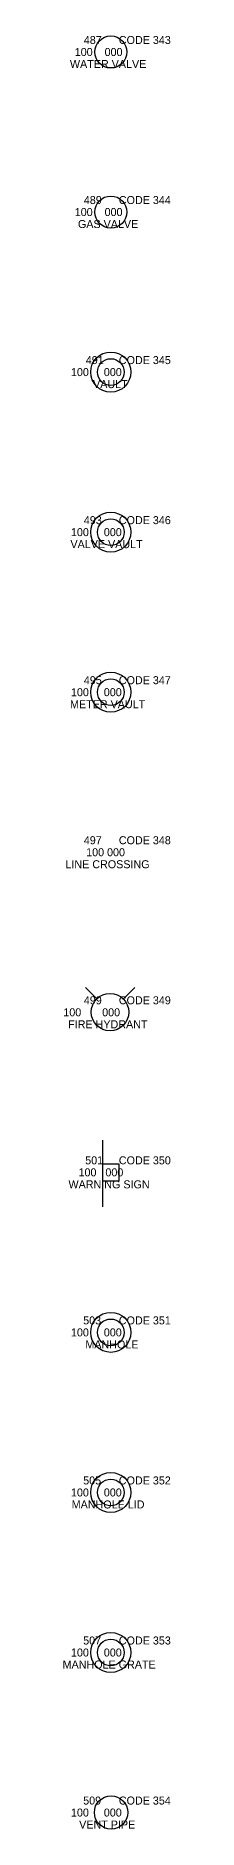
# Model space of a CAD drawing. Extents: x -12 to 6123, y -3 to 1005.
# Drawn here: x 1394.1 to 1407.4, y -2.1 to 222 of the extents above; entities that cross this region are included whole.
import ezdxf

# ---------------------------------------------------------------- set-up
doc = ezdxf.new("R2010")
doc.units = 0
for name, color, linetype in [('Topo_Drainage Items', 7, 'Continuous'), ('Topo_Field Comments', 7, 'Continuous'), ('Topo_NonHighway Improvements', 7, 'Continuous'), ('Topo_Point Descriptions', 7, 'Continuous'), ('Topo_Point Elevations', 7, 'Continuous'), ('Topo_Point Numbers', 7, 'Continuous'), ('Topo_Utilities', 7, 'Continuous')]:
    doc.layers.add(name, color=color, linetype=linetype)

msp = doc.modelspace()

# ---------------------------------------------------------------- linework, layer by layer
at = {"layer": 'Topo_Drainage Items'}
for centre, radius in [((1400, 60), 2.5), ((1400, 60), 1.67), ((1400, 40), 2.5), ((1400, 40), 1.67), ((1400, 20), 2.5), ((1400, 20), 1.67)]:
    msp.add_circle(centre, radius, dxfattribs=at)
at = {"layer": 'Topo_NonHighway Improvements'}
msp.add_lwpolyline([(1399.99, -0.01), (1399.99, 0.01), (1400.01, 0.01), (1400.01, -0.01)], close=True, dxfattribs=at)
msp.add_circle((1400.03, 0.01), 2.08, dxfattribs=at)
at = {"layer": 'Topo_Utilities'}
for p, q in [((1400, 120), (1400, 120)), ((1398.25, 101.68), (1396.84, 103.09)), ((1401.56, 101.68), (1402.97, 103.09)), ((1398.96, 84.02), (1398.96, 75.69))]:
    msp.add_line(p, q, dxfattribs=at)
msp.add_lwpolyline([(1401.04, 81.04), (1398.96, 81.04), (1398.96, 78.96), (1401.04, 78.96)], close=True, dxfattribs=at)
for centre, radius in [((1400, 220), 2), ((1400, 200), 2), ((1400, 180), 2.5), ((1400, 180), 1.67), ((1400, 160), 2.5), ((1400, 160), 1.67), ((1400, 140), 2.5), ((1400, 140), 1.67), ((1399.9, 100.02), 2.34)]:
    msp.add_circle(centre, radius, dxfattribs=at)

# ---------------------------------------------------------------- texts
at = {"layer": 'Topo_Field Comments'}
for s, p in [('CODE 343', (1401, 221)), ('CODE 344', (1401, 201)), ('CODE 345', (1401, 181)), ('CODE 346', (1401, 161)), ('CODE 347', (1401, 141)), ('CODE 348', (1401, 121)), ('CODE 349', (1401, 101)), ('CODE 350', (1401, 81)), ('CODE 351', (1401, 61)), ('CODE 352', (1401, 41)), ('CODE 353', (1401, 21)), ('CODE 354', (1401, 1))]:
    msp.add_text(s, height=1, dxfattribs=at).set_placement(p)
at = {"layer": 'Topo_Point Descriptions'}
for s, p in [('WATER VALVE', (1394.91, 218)), ('GAS VALVE', (1395.91, 198)), ('VAULT', (1397.79, 178)), ('VALVE VAULT', (1394.97, 158)), ('METER VAULT', (1394.92, 138)), ('LINE CROSSING', (1394.35, 118)), ('FIRE HYDRANT', (1394.69, 98)), ('WARNING SIGN', (1394.73, 78)), ('MANHOLE', (1396.83, 58)), ('MANHOLE LID', (1395.13, 38)), ('MANHOLE GRATE', (1394, 18)), ('VENT PIPE', (1396.06, -2))]:
    msp.add_text(s, height=1, dxfattribs=at).set_placement(p)
at = {"layer": 'Topo_Point Elevations'}
for s, p in [('100    000', (1395.51, 219.5)), ('100    000', (1395.51, 199.5)), ('100     000', (1395.04, 179.5)), ('100     000', (1395.04, 159.5)), ('100     000', (1395.04, 139.5)), ('100 000', (1396.93, 119.5)), ('100       000', (1394.09, 99.5)), ('100   000', (1395.98, 79.5)), ('100     000', (1395.04, 59.5)), ('100     000', (1395.04, 39.5)), ('100     000', (1395.04, 19.5)), ('100     000', (1395.04, -0.5))]:
    msp.add_text(s, height=1, dxfattribs=at).set_placement(p)
at = {"layer": 'Topo_Point Numbers'}
for s, p in [('487', (1396.64, 221)), ('489', (1396.64, 201)), ('491', (1396.89, 181)), ('493', (1396.64, 161)), ('495', (1396.64, 141)), ('497', (1396.64, 121)), ('499', (1396.64, 101)), ('501', (1396.81, 81)), ('503', (1396.56, 61)), ('505', (1396.56, 41)), ('507', (1396.56, 21)), ('509', (1396.56, 1))]:
    msp.add_text(s, height=1, dxfattribs=at).set_placement(p)

doc.saveas('drawing.dxf')
